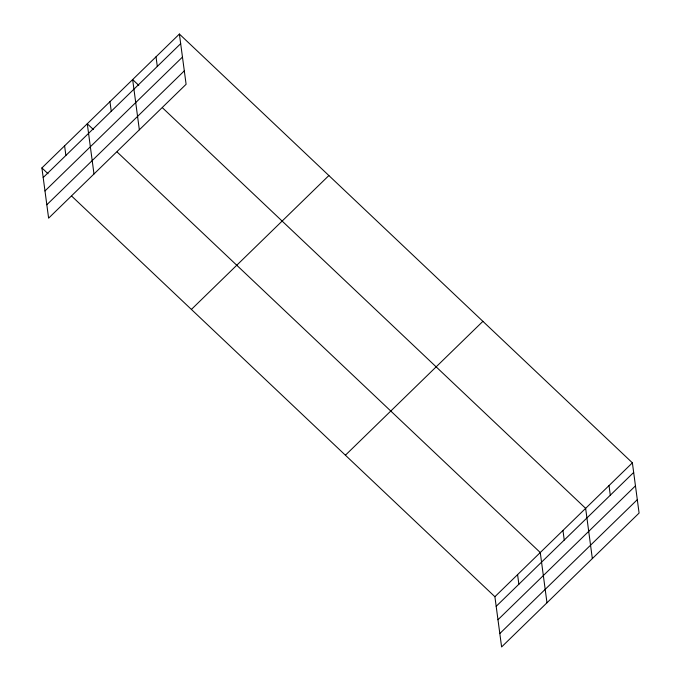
<?xml version="1.0" encoding="UTF-8"?>
<svg xmlns="http://www.w3.org/2000/svg" width="681" height="681" viewBox="0 0 681 681"><rect width="100%" height="100%" fill="white"/><g stroke="black" fill="none" stroke-linecap="round" stroke-linejoin="round"><path stroke-width="1.02" d="M179.392 34.05L186.1 84.282L48.615 218.167L41.907 167.935L179.392 34.05L632.385 462.833L639.093 513.065L501.608 646.95L494.9 596.718L71.811 196.23M43.192 177.545L180.678 43.661M44.98 190.952L182.465 57.068M46.827 204.76L184.304 70.884M191.395 309.429L328.88 175.545M345.412 455.214L482.897 321.338M494.9 596.718L632.385 462.833M496.185 606.328L633.67 472.452M497.973 619.736L635.458 485.851M499.82 633.543L637.305 499.667M138.779 85.372L132.65 79.566L139.35 129.807M162.546 107.87L585.643 508.358L592.342 558.59M93.416 129.552L87.279 123.755L93.987 173.987M117.175 152.05L540.271 552.538L546.979 602.77M41.907 167.935L48.045 173.74M609.018 485.596L610.295 495.206M562.957 530.448L564.243 540.059M517.586 574.628L518.871 584.238M156.026 56.812L157.302 66.423M109.964 101.656L111.25 111.275M64.593 145.845L65.878 155.455"/></g></svg>
